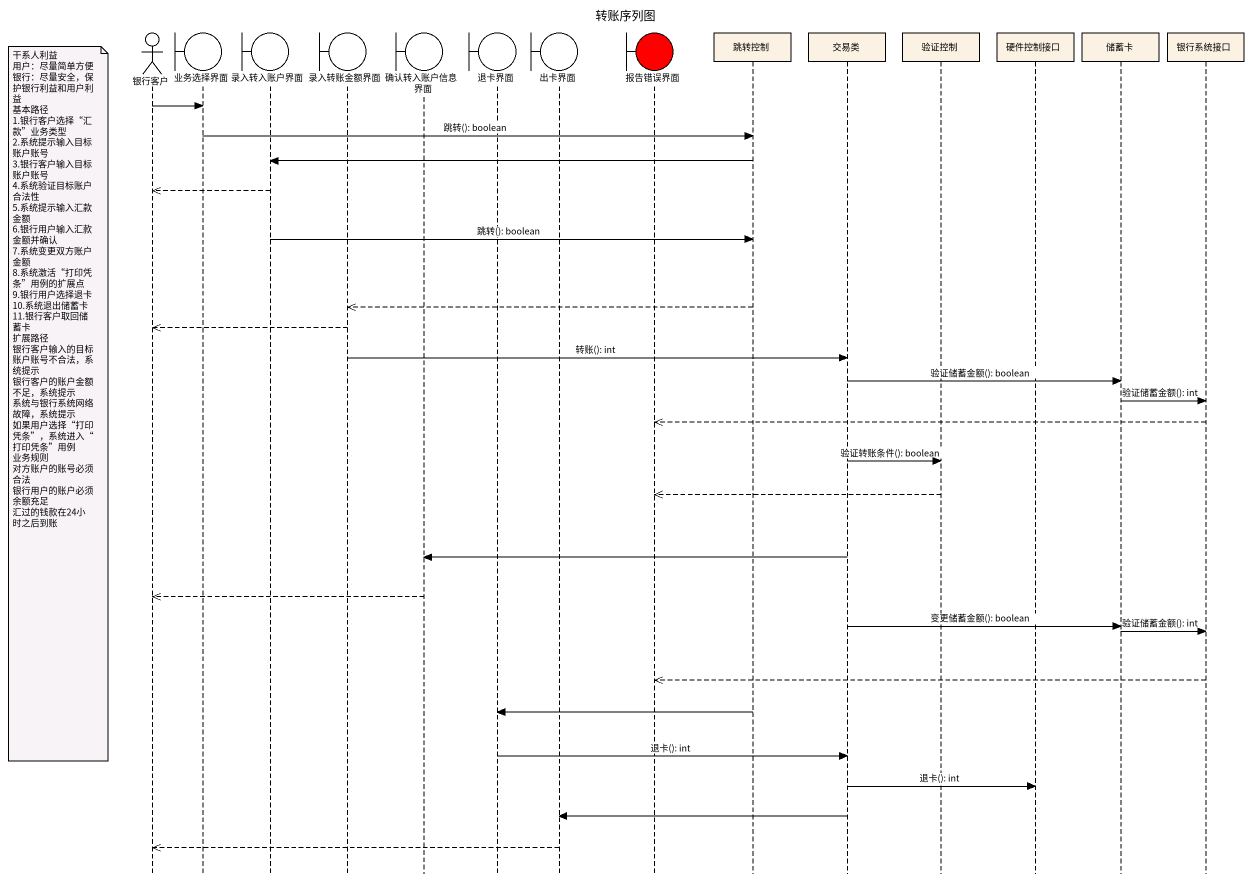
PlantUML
@startuml
title 转账序列图
hide footbox
actor 银行客户
boundary 业务选择界面
boundary 录入转入账户界面
boundary 录入转账金额界面
boundary 确认转入账户信息界面
boundary 退卡界面
boundary 出卡界面
boundary 报告错误界面 #FF0000
participant 跳转控制
participant 交易类
participant 验证控制
participant 硬件控制接口
participant 储蓄卡
participant 银行系统接口

银行客户 -> 业务选择界面
业务选择界面 -> 跳转控制 : 跳转(): boolean
跳转控制 -> 录入转入账户界面
录入转入账户界面 -->> 银行客户
录入转入账户界面 -> 跳转控制 : 跳转(): boolean
跳转控制 -->> 录入转账金额界面
录入转账金额界面 -->> 银行客户
录入转账金额界面 -> 交易类 : 转账(): int
交易类 -> 储蓄卡 : 验证储蓄金额(): boolean
储蓄卡 -> 银行系统接口 : 验证储蓄金额(): int
note left of 银行客户
  干系人利益
  用户：尽量简单方便
  银行：尽量安全，保护银行利益和用户利益
  基本路径
  1.银行客户选择“汇款”业务类型
  2.系统提示输入目标账户账号
  3.银行客户输入目标账户账号
  4.系统验证目标账户合法性
  5.系统提示输入汇款金额
  6.银行用户输入汇款金额并确认
  7.系统变更双方账户金额
  8.系统激活“打印凭条”用例的扩展点
  9.银行用户选择退卡
  10.系统退出储蓄卡
  11.银行客户取回储蓄卡
  扩展路径
  银行客户输入的目标账户账号不合法，系统提示
  银行客户的账户金额不足，系统提示
  系统与银行系统网络故障，系统提示
  如果用户选择“打印凭条”，系统进入“打印凭条”用例
  业务规则
  对方账户的账号必须合法
  银行用户的账户必须余额充足
  汇过的钱款在24小时之后到账
end note
银行系统接口 -->> 报告错误界面
交易类 -> 验证控制 : 验证转账条件(): boolean
验证控制 -->> 报告错误界面
交易类 -> 确认转入账户信息界面
确认转入账户信息界面 -->> 银行客户
交易类 -> 储蓄卡 : 变更储蓄金额(): boolean
储蓄卡 -> 银行系统接口 : 验证储蓄金额(): int
银行系统接口 -->> 报告错误界面
跳转控制 -> 退卡界面
退卡界面 -> 交易类 : 退卡(): int
交易类 -> 硬件控制接口 : 退卡(): int
交易类 -> 出卡界面
出卡界面 -->> 银行客户
@enduml
